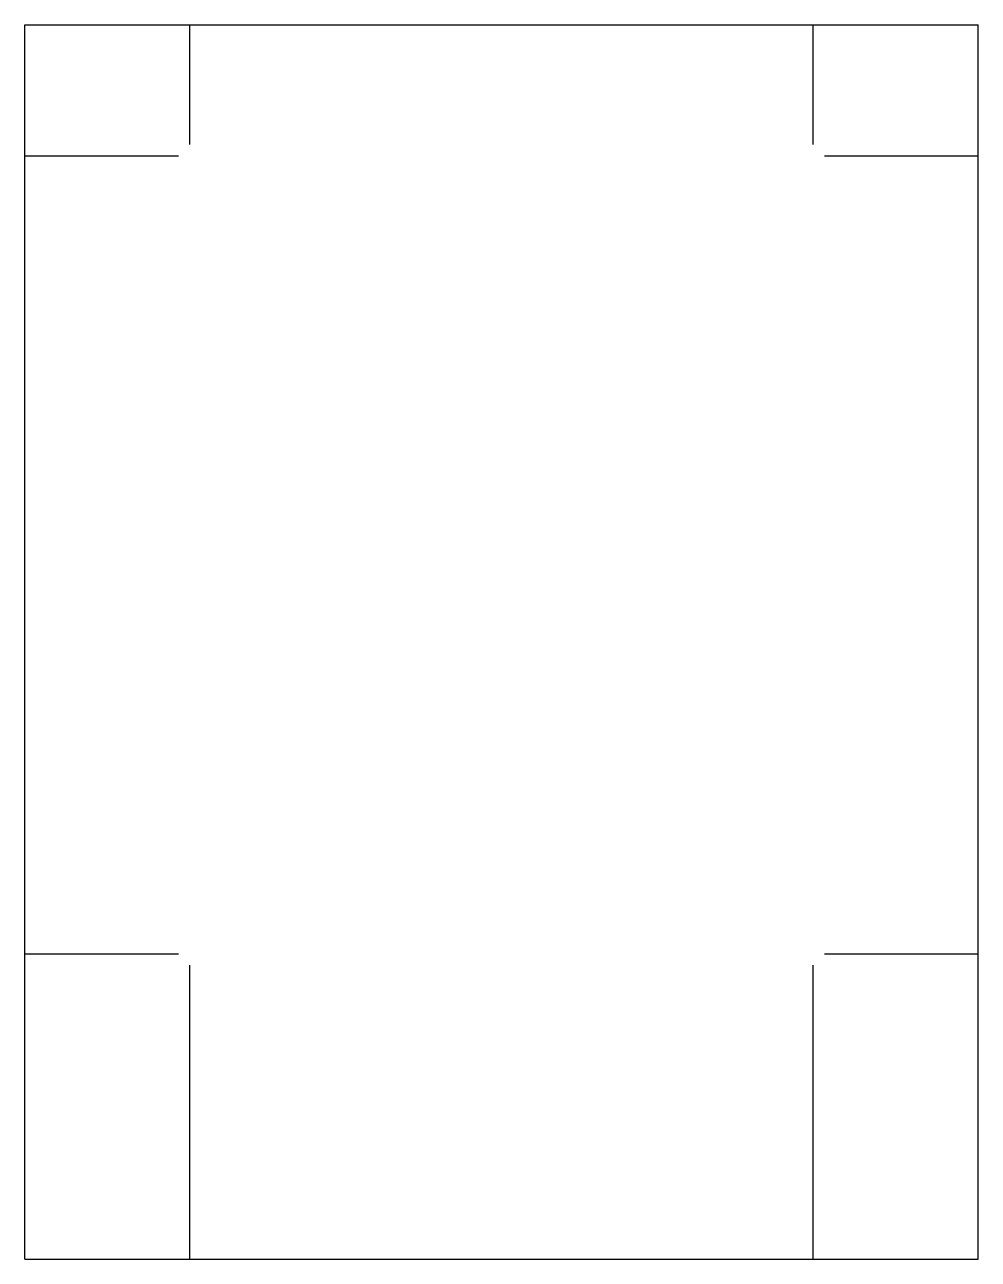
# Model space of a CAD drawing. Header units: inches. Extents: x 0 to 8.5, y 0 to 11.
import ezdxf

# ---------------------------------------------------------------- set-up
doc = ezdxf.new("R2010")
doc.units = ezdxf.units.IN
doc.header["$MEASUREMENT"] = 0
doc.layers.get('0').update_dxf_attribs({"lineweight": 25})

msp = doc.modelspace()

# ---------------------------------------------------------------- linework, layer by layer
for p, q in [((0, 0), (0, 11)), ((0, 11), (8.5, 11)), ((1.472, 9.933), (1.472, 11)), ((7.028, 9.933), (7.028, 11)), ((8.5, 0), (8.5, 11)), ((0, 9.833), (1.372, 9.833)), ((7.128, 9.833), (8.5, 9.833)), ((0, 2.722), (1.372, 2.722)), ((7.128, 2.722), (8.5, 2.722)), ((1.472, 0), (1.472, 2.622)), ((7.028, 0), (7.028, 2.622)), ((0, 0), (8.5, 0))]:
    msp.add_line(p, q)

doc.saveas('drawing.dxf')
